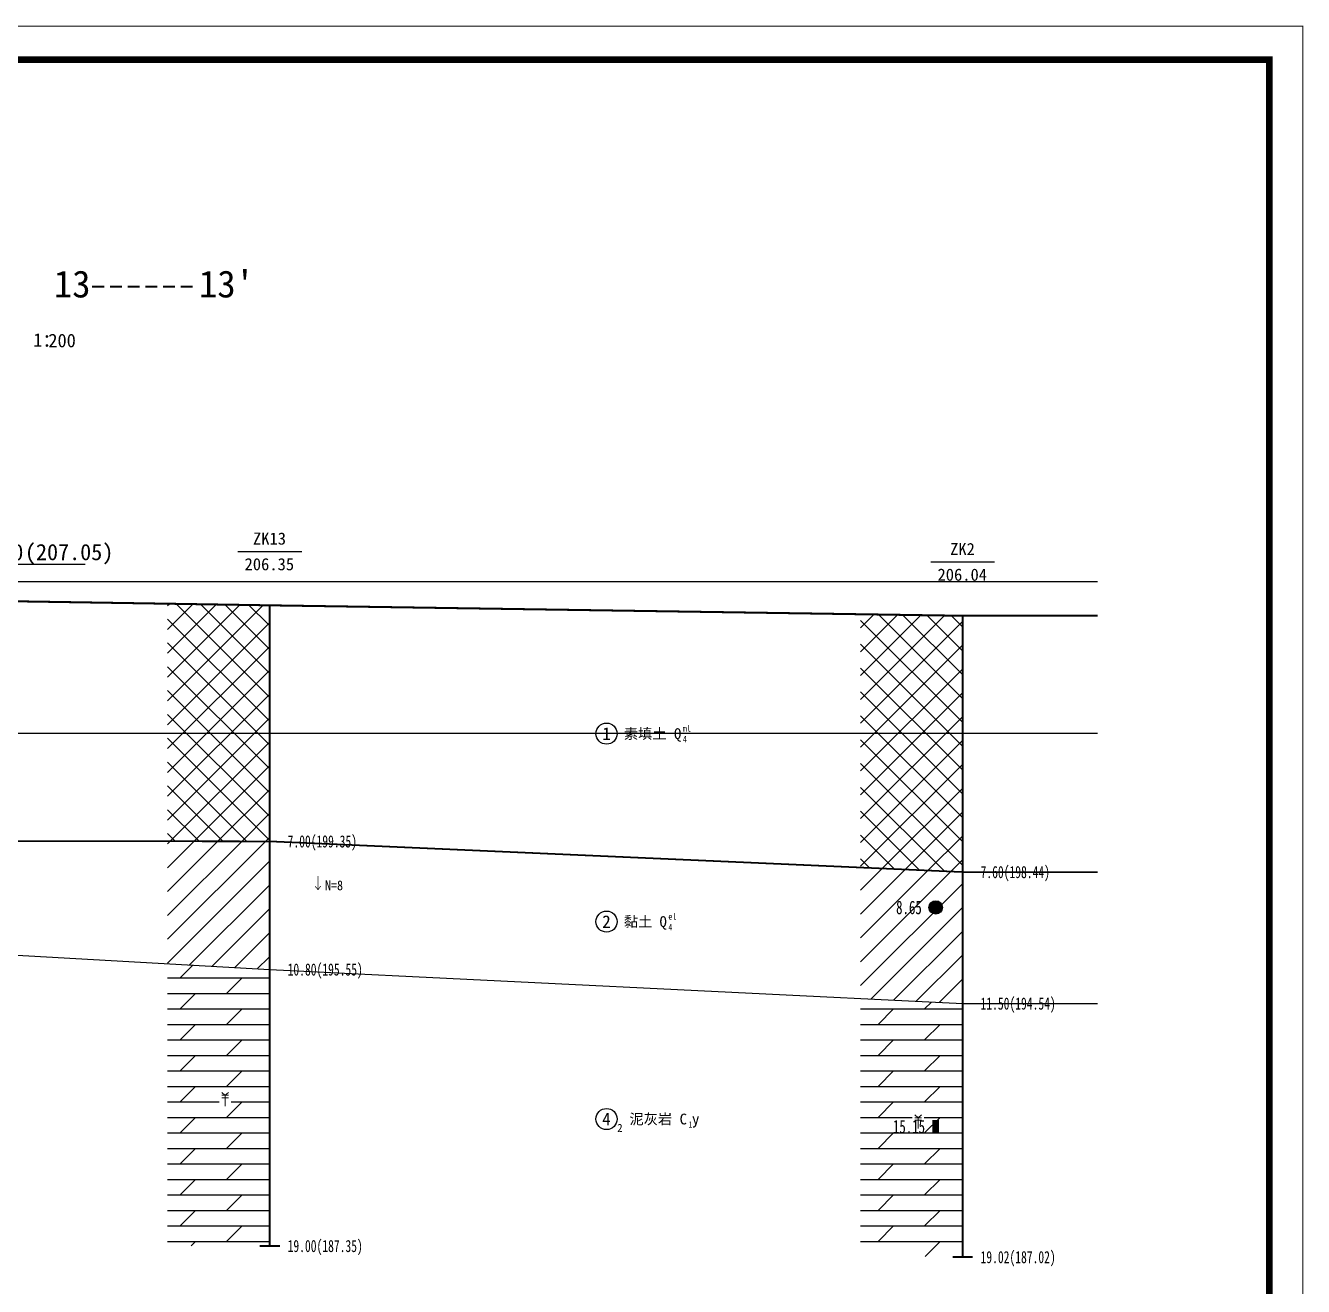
# Model space of a CAD drawing. Header units: millimetres. Extents: x -255 to 9196, y 129 to 426.
# Drawn here: x 5566.1 to 5755.6, y 239.4 to 426.4 of the extents above; entities that cross this region are included whole.
import ezdxf
from ezdxf.enums import TextEntityAlignment as Align

# ---------------------------------------------------------------- set-up
doc = ezdxf.new("R2010")
doc.units = ezdxf.units.MM
doc.linetypes.add('sx', pattern=[10, 5, 0, 5, 0])
for name, color, linetype in [('GiCAD_PouMian', 7, 'Continuous'), ('GICAD_QUYANG', 7, 'Continuous'), ('地质-图框', 7, 'Continuous'), ('地质-地层符号', 3, 'Continuous'), ('地质-地层线', 7, 'Continuous'), ('地质-地面线', 7, 'Continuous'), ('地质-填充花纹', 4, 'Continuous'), ('地质-文字', 7, 'Continuous'), ('地质-标贯', 7, 'Continuous'), ('地质-水位线', 5, 'Continuous'), ('地质-钻孔', 7, 'Continuous')]:
    doc.layers.add(name, color=color, linetype=linetype)
doc.layers.add('不打印', color=7, linetype='Continuous', plot=False)
doc.styles.add('LZ_FONTS_FS', font='simfang.ttf', dxfattribs={"width": 0.7})
doc.styles.add('LZ_PMT_LINE', font='', dxfattribs={"height": 2})
doc.styles.get("Standard").update_dxf_attribs({"font": 'simfang.ttf', "height": 2.5})
doc.styles.add('地层编号', font='', dxfattribs={"width": 0.7, "height": 1.850000023841858})
doc.styles.add('层底标注', font='', dxfattribs={"width": 0.7, "height": 1.799999952316284})
doc.styles.add('岩土名称', font='simfang.ttf', dxfattribs={"width": 0.7, "height": 1.549999952316284})
doc.styles.add('时代', font='', dxfattribs={"width": 0.7, "height": 1.600000023841858})
doc.styles.add('标贯动探', font='', dxfattribs={"width": 0.7, "height": 1.450000047683716})
doc.styles.add('钻孔标注', font='', dxfattribs={"width": 0.7, "height": 1.799999952316284})
doc.styles.get('LZ_PMT_LINE').set_extended_font_data('SimSun')
doc.styles.get('地层编号').set_extended_font_data('FangSong_GB2312')
doc.styles.get('层底标注').set_extended_font_data('FangSong_GB2312')
doc.styles.get('时代').set_extended_font_data('FangSong_GB2312')
doc.styles.get('标贯动探').set_extended_font_data('FangSong_GB2312')
doc.styles.get('钻孔标注').set_extended_font_data('FangSong_GB2312')
doc.linetypes.add('bzhjcx', pattern='A,0.001,[2,XX1.shx,S=1,R=0,X=1,Y=0],-2', length=2.001)
doc.linetypes.add('swx', pattern='A,7,-1.5,["●",LZ_PMT_LINE,S=0.05,R=0,X=0,Y=0],-1.5', length=10)
pattern_1 = [(0, (0, 0), (0, 2.3), []), (45, (0, 0), (4.440892098500626e-16, 4.599999726408905), [3.252691, -6.5053825])]
pattern_2 = [(45, (0, 0), (-1.767766952966369, 1.767766952966369), []), (135, (0, 0), (-1.767766952966369, -1.767766952966369), [])]
pattern_3 = [(45, (0, 0), (-1.767766952966369, 1.767766952966369), [])]

# ---------------------------------------------------------------- blocks, each defined once
blk = doc.blocks.new('FHzhong.dwg')
at = {"color": 1, "lineweight": 0}
for p, q in [((1.056475581827499, 1.619367041502869), (0.5650981640224018, 2.042967641067094)), ((1.056475581827499, 1.622897184800649), (1.526644601801308, 2.042967641067094)), ((0.5686291280480873, 1.623374324639144), (1.527129180578868, 1.623374324639144)), ((0.5686291280480873, 1.246780297249757), (1.527129180578868, 1.246780297249757)), ((1.051384274137945, 0.004205814798979191), (1.051384274137945, 1.623374324639144))]:
    blk.add_line(p, q, dxfattribs=at)
blk = doc.blocks.new('WipeoutBlock')
blk.add_wipeout([(0, 0), (0, 1), (1, 1), (1, 0)])
blk = doc.blocks.new('gkqy_yuan.dwg不标1')
at = {"layer": 'GiCAD_PouMian'}
h = blk.add_hatch(color=1, dxfattribs=at)
edge = h.paths.add_edge_path()
edge.add_arc((0, 0), 1, 0, 360)
at = {"layer": 'GICAD_QUYANG', "color": 1}
blk.add_circle((0, 0), 1, dxfattribs=at)
blk = doc.blocks.new('gkqy_yan.dwg不标1', base_point=(0, -1))
at = {"color": 1}
blk.add_solid([(-0.5, -2), (-0.5, 0), (0.5, -2), (0.5, 0)], dxfattribs=at)
blk = doc.blocks.new('gkbgfh')
at = {"linetype": 'Continuous'}
blk.add_wipeout([(-0.23077624260747664, -0.1961547641970156), (1.1228671685546283, -0.1961547641970156), (1.1228671685546283, 2.3255798469362556), (-0.23077624260747664, 2.3255798469362556)], dxfattribs=at).dxf.layer = '地质-标贯'
at = {"color": 1, "const_width": 0.1}
for points in [[(0.4596742490180219, 2.125435503782185), (0.4596742490180219, 0.08326681105724276)], [(0.00744633538446493, 0.6073632027091129), (0.4596742490180219, 0.08326681105724276), (0.8821895572288483, 0.6380461651254912)]]:
    blk.add_lwpolyline(points, dxfattribs=at)
blk = doc.blocks.new('GC33')
blk.add_wipeout([(-2.2640029251455136, 6.0083989509747795), (17.921636513168654, 6.0083989509747795), (17.933461472036136, 2.6946750341432555), (-2.1515822861966, 2.7118697905314235), (-2.2667628945298315, 2.7163409416675)])
blk.add_text('(207.05)', height=2.40825).set_placement((9.006468795359567, 3.193396259640241))
blk.add_wipeout([(-2.803792667250306, 2.7160769271981917), (2.9113382990620043, 2.7160769271981917), (0.06065213024969442, -0.14148027530180896), (0.06065213024969442, -0.14148027530180896)])
at = {"color": 3}
for p, q in [((0, 0), (-2.604040725, 2.597779275)), ((-2.604040725, 2.597779275), (17.9270027171188, 2.597779275)), ((0, 0), (2.591532880738463, 2.597779275))]:
    blk.add_line(p, q, dxfattribs=at)
blk.add_text('±0.000', height=2.40825).set_placement((-2.69475439838581, 3.177074171423354))

msp = doc.modelspace()

# ---------------------------------------------------------------- hatches: boundary and pattern name
at = {"layer": '地质-填充花纹', "linetype": 'Continuous'}
h = msp.add_hatch(dxfattribs=at)
h.set_pattern_fill('GKSTT', scale=0.5, style=0, pattern_type=2)
h.set_pattern_definition(pattern_2)
h.paths.add_polyline_path([(5602.148074484116, 340.4425153974875), (5602.148074484116, 305.4402096153255), (5587.148074484116, 305.4478871714756), (5587.148074484116, 340.6805804258111)])
h = msp.add_hatch(dxfattribs=at)
h.set_pattern_fill('GKSTT', scale=0.5, style=0, pattern_type=2)
h.set_pattern_definition(pattern_2)
h.paths.add_polyline_path([(5704.891280508285, 338.8923336771995), (5704.891280508285, 300.8967120978117), (5689.891280508285, 301.5609988841818), (5689.891280508285, 339.1186353686052)])
h = msp.add_hatch(dxfattribs=at)
h.set_pattern_fill('GKNXT', scale=0.5, style=0, pattern_type=2)
h.set_pattern_definition(pattern_3)
h.paths.add_polyline_path([(5602.148074484116, 305.4402096153255), (5602.148074484116, 286.448656200192), (5587.148074484116, 287.3010875768513), (5587.148074484116, 305.4478871714756)])
h = msp.add_hatch(dxfattribs=at)
h.set_pattern_fill('GKNXT', scale=0.5, style=0, pattern_type=2)
h.set_pattern_definition(pattern_3)
h.paths.add_polyline_path([(5704.891280508285, 300.8967120978117), (5704.891280508285, 281.3974415955817), (5689.891280508285, 282.134725839766), (5689.891280508285, 301.5609988841818)])
h = msp.add_hatch(dxfattribs=at)
h.set_pattern_fill('GKNHY1', scale=0.5, style=0, pattern_type=2)
h.set_pattern_definition(pattern_1)
h.paths.add_polyline_path([(5602.148074484116, 286.448656200192), (5602.148074484116, 245.440132839761), (5587.148074484116, 245.440132839761), (5587.148074484116, 287.3010875768513)])
h = msp.add_hatch(dxfattribs=at)
h.set_pattern_fill('GKNHY1', scale=0.5, style=0, pattern_type=2)
h.set_pattern_definition(pattern_1)
h.paths.add_polyline_path([(5704.891280508285, 281.3974415955817), (5704.891280508285, 243.7924754794348), (5689.891280508285, 244.0333770104826), (5689.891280508285, 282.134725839766)])

# ---------------------------------------------------------------- linework, layer by layer
at = {"lineweight": 40, "elevation": -12.5}
for points in [[(5575.986920391088, 387.7298814013625), (5577.740950982251, 387.7298814013625)], [(5578.610950801568, 387.7298814013625), (5580.364981392731, 387.7298814013625)], [(5581.234981392731, 387.7298814013625), (5582.989011983896, 387.7298814013625)], [(5583.859011983895, 387.7298814013625), (5585.613042575059, 387.7298814013625)], [(5586.483042575059, 387.7298814013625), (5588.237073166223, 387.7298814013625)], [(5589.107073263011, 387.7298814013625), (5590.861103854176, 387.7298814013625)]]:
    msp.add_lwpolyline(points, dxfattribs=at)
at = {"color": 6, "linetype": 'swx', "const_width": 0.2000000029802322, "flags": 128}
msp.add_lwpolyline([(5388.941034433215, 321.4401023221828), (5725.047614531684, 321.4401023221828)], dxfattribs=at)
at = {"layer": '地质-地层符号', "color": 7, "linetype": 'Continuous'}
for centre in [(5652.23467752233, 321.4151018691875), (5652.23467752233, 293.5401006770946), (5652.23467752233, 264.2650999856808)]:
    msp.add_ellipse(centre, major_axis=(0, 1.565000020168923), ratio=1, dxfattribs=at)
at = {"layer": '地质-地层线', "color": 4, "const_width": 0.25, "flags": 128}
msp.add_lwpolyline([(5388.934700415776, 312.9901053739407), (5408.934700415776, 312.9901053739407), (5504.636452124761, 305.4901196790554), (5602.298074490076, 305.440132839761), (5705.041280514246, 300.8900692296841), (5725.041280514246, 300.8900692296841)], dxfattribs=at)
at = {"layer": '地质-地层线', "color": 4, "linetype": 'bzhjcx', "flags": 128}
msp.add_lwpolyline([(5388.934700415776, 294.990103466592), (5408.934700415776, 294.990103466592), (5504.636452124761, 291.9901206327297), (5602.298074490076, 286.4401318860866), (5705.041280514246, 281.3900687528469), (5725.041280514246, 281.3900687528469)], dxfattribs=at)
at = {"layer": '地质-地面线', "color": 3, "linetype": 'Continuous', "const_width": 0.300000011920929}
msp.add_lwpolyline([(5388.934700415776, 342.9901072812893), (5408.934700415776, 342.9901072812893), (5504.636452124761, 341.9901225400783), (5602.298074490076, 340.4401347471096), (5705.041280514246, 338.8900706601955), (5725.041280514246, 338.8900706601955)], dxfattribs=at)
at = {"layer": '地质-钻孔', "color": 7, "linetype": 'Continuous'}
for p, q in [((5597.56201171875, 348.4401245117188), (5607.0341796875, 348.4401245117188)), ((5700.30517578125, 346.8900756835938), (5709.77734375, 346.8900756835938))]:
    msp.add_line(p, q, dxfattribs=at)
at = {"layer": '地质-钻孔', "color": 7, "linetype": 'sx', "const_width": 0.300000011920929, "flags": 128}
for points in [[(5602.298074490076, 340.440132839761), (5602.298074490076, 245.440132839761)], [(5705.041280514246, 338.8900687528469), (5705.041280514246, 243.7900664640285)]]:
    msp.add_lwpolyline(points, dxfattribs=at)
at = {"layer": '地质-钻孔', "color": 7, "linetype": 'Continuous', "const_width": 0.300000011920929, "flags": 128}
for points in [[(5600.798074490076, 245.440132839761), (5603.798074490076, 245.440132839761)], [(5703.541280514246, 243.7900664640285), (5706.541280514246, 243.7900664640285)]]:
    msp.add_lwpolyline(points, dxfattribs=at)

# ---------------------------------------------------------------- block references
at = {"layer": 'GICAD_QUYANG', "linetype": 'Continuous'}
for name, p in [('gkqy_yuan.dwg不标1', (5701.041280514246, 295.6400682760097)), ('gkqy_yan.dwg不标1', (5701.041280514246, 263.1400682760097))]:
    msp.add_blockref(name, p, dxfattribs=at)

# ---------------------------------------------------------------- texts
at = {"style": 'LZ_FONTS_FS'}
msp.add_text('13', height=4, dxfattribs=at).set_placement((5575.725034848187, 386.094423365087, -12.5), align=Align.RIGHT)
for s, height, p in [("13'", 4, (5591.802951662701, 386.0973739280378, -12.5)), ('1：', 2, (5567.214142995414, 378.7743607766591, -12.5)), ('200', 2, (5569.463975987553, 378.7082208097238, -12.5))]:
    msp.add_text(s, height=height, dxfattribs=at).set_placement(p)
at = {"layer": 'GICAD_QUYANG', "color": 1, "linetype": 'Continuous', "width": 0.699999988079071}
msp.add_text('8.65', height=2, dxfattribs=at).set_placement((5695.166685975635, 294.6400682660097))
at = {"layer": '地质-地层符号', "color": 7, "linetype": 'Continuous'}
for s, height, style, p in [('1', 1.850000023841858, '地层编号', (5651.594677514082, 320.4901018572666)), ('素填土', 1.549999952316284, '岩土名称', (5654.799677542499, 320.6401018930294)), ('Q', 1.600000023841858, '时代', (5662.234271939142, 320.6151018572666)), ('2', 1.850000023841858, '地层编号', (5651.594677514082, 292.6151006651737)), ('黏土', 1.549999952316284, '岩土名称', (5654.799677542499, 292.7651007009365)), ('Q', 1.600000023841858, '时代', (5660.089407140261, 292.7401006651737)), ('泥灰岩', 1.549999952316284, '岩土名称', (5655.631677553221, 263.4901000095226)), ('4', 1.850000023841858, '地层编号', (5651.594677514082, 263.3400999737598)), ('2', 1.202500015497208, '地层编号', (5653.799677542499, 262.3400999737598)), ('C', 1.600000023841858, '时代', (5663.066271949864, 263.4650999737598)), ('y', 1.600000023841858, '时代', (5664.904671977259, 263.4650999737598))]:
    msp.add_text(s, height=height, dxfattribs=dict(at, style=style)).set_placement(p)
at = {"layer": '地质-地层符号', "color": 7, "linetype": 'Continuous', "style": '时代', "width": 0.8}
for s, p in [('ml', (5663.541298982665, 321.6817685398278)), ('4', (5663.541298982665, 320.1151018572666)), ('el', (5661.396434183784, 293.8067673477349)), ('4', (5661.396434183784, 292.2401006651737)), ('1', (5664.373298993387, 262.9650999737598))]:
    msp.add_text(s, height=0.9600000143051147, dxfattribs=at).set_placement(p)
at = {"layer": '地质-文字', "color": 7, "linetype": 'Continuous', "style": '层底标注', "width": 0.699999988079071}
for s, p in [('7.00(199.35)', (5604.948074496036, 304.5401328636028)), ('7.60(198.44)', (5707.691280520206, 299.9900692535259)), ('10.80(195.55)', (5604.948074496036, 285.5401319099285)), ('11.50(194.54)', (5707.691280520206, 280.4900687766888)), ('19.00(187.35)', (5604.948074496036, 244.5401328636028)), ('19.02(187.02)', (5707.691280520206, 242.8900664878704))]:
    msp.add_text(s, height=1.799999952316284, dxfattribs=at).set_placement(p)
at = {"layer": '地质-标贯', "color": 6, "linetype": 'Continuous', "style": '标贯动探', "width": 0.8999999761581421}
msp.add_text('N=8', height=1.450000047683716, dxfattribs=at).set_placement((5610.498074299341, 298.1901337934353))
at = {"layer": '地质-钻孔', "color": 7, "linetype": 'Continuous', "style": '钻孔标注'}
for s, p in [('ZK13', (5599.807263745249, 349.4401347471096)), ('ZK2', (5703.173172455626, 347.8900706601955)), ('206.35', (5598.561858372836, 345.6401347947933)), ('206.04', (5701.305064397005, 344.0900707078792))]:
    msp.add_text(s, height=1.799999952316284, dxfattribs=at).set_placement(p)

# ---------------------------------------------------------------- next in the draw order: block references
at = {"layer": '地质-填充花纹', "linetype": 'Continuous', "xscale": 1.762031016555556, "yscale": 2.838761826268114}
for p in [(5594.813172648139, 265.7617081789403), (5697.556378672309, 262.4437107961153)]:
    msp.add_blockref('WipeoutBlock', p, dxfattribs=at)

# ---------------------------------------------------------------- next in the draw order: linework, layer by layer
at = {"layer": '不打印', "linetype": 'Continuous', "const_width": 0.1500000059604645}
msp.add_lwpolyline([(5335.49, 129.34), (5755.49, 129.34), (5755.49, 426.34), (5335.49, 426.34), (5335.49, 129.34)], dxfattribs=at)
at = {"layer": '地质-图框', "linetype": 'Continuous', "const_width": 1}
msp.add_lwpolyline([(5340.49, 134.34), (5750.49, 134.34), (5750.49, 421.34), (5340.49, 421.34), (5340.49, 134.34), (5750.49, 134.34)], dxfattribs=at)

# ---------------------------------------------------------------- next in the draw order: block references
at = {"layer": '地质-填充花纹', "linetype": 'Continuous'}
for p in [(5594.648074484116, 266.1575023641413), (5697.391280508285, 262.8395049813163)]:
    msp.add_blockref('FHzhong.dwg', p, dxfattribs=at)

# ---------------------------------------------------------------- next in the draw order: texts
at = {"layer": 'GICAD_QUYANG', "color": 1, "linetype": 'Continuous', "width": 0.699999988079071}
msp.add_text('15.15', height=2, dxfattribs=at).set_placement((5694.698037353483, 262.1400682760097))

# ---------------------------------------------------------------- next in the draw order: block references
at = {"linetype": 'Continuous'}
msp.add_blockref('GC33', (5556.991131682264, 343.9414207127606), dxfattribs=at)
at = {"layer": '地质-标贯', "color": 7, "linetype": 'Continuous'}
msp.add_blockref('gkbgfh', (5608.998074299341, 298.1901337934353), dxfattribs=at)

# ---------------------------------------------------------------- next in the draw order: linework, layer by layer
at = {"layer": '地质-水位线', "color": 5, "linetype": 'swx', "const_width": 0.2000000029802322, "flags": 128}
msp.add_lwpolyline([(5388.937841633029, 343.9414207127606), (5725.044421731499, 343.9414207127606)], dxfattribs=at)

doc.saveas('drawing.dxf')
